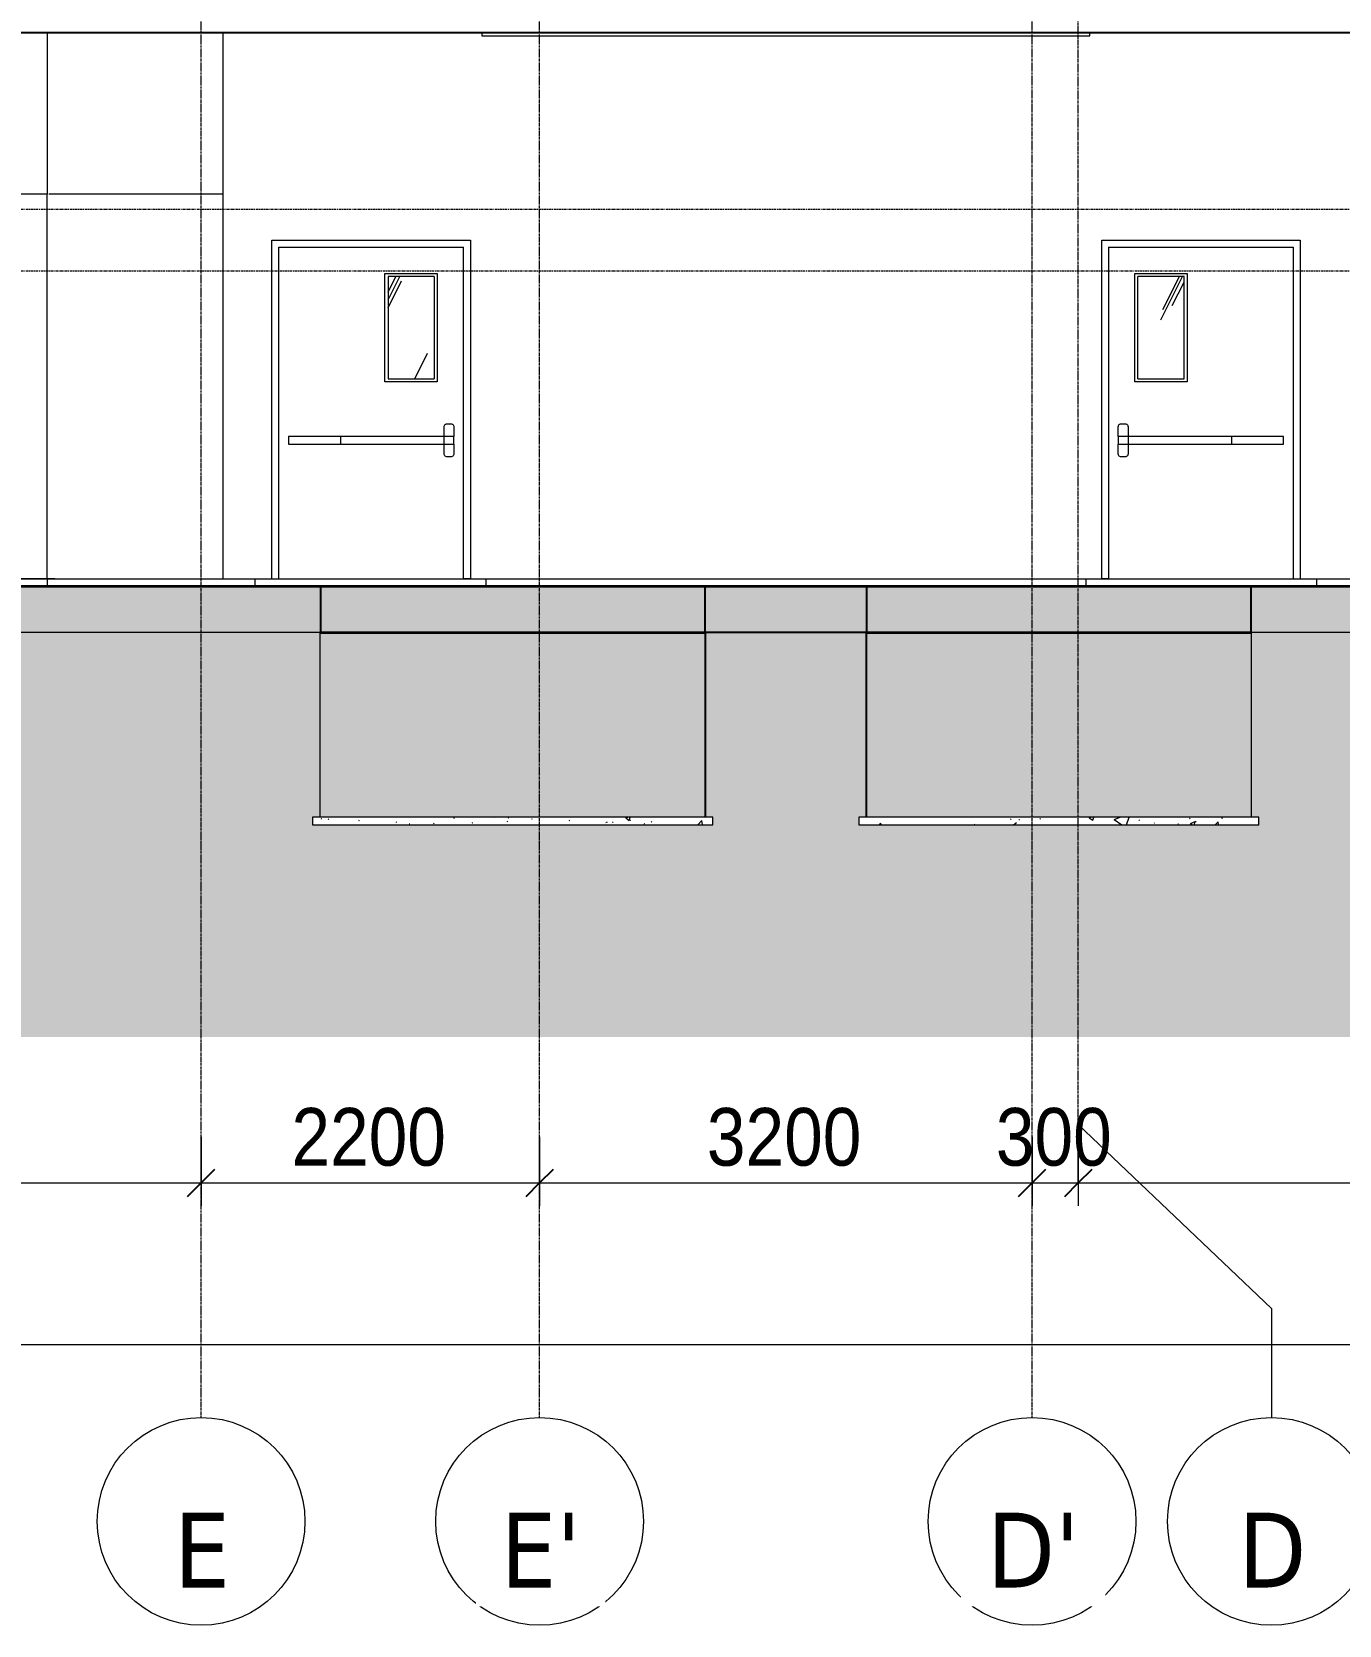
# Model space of a CAD drawing. Header units: millimetres. Extents: x -92143 to -2058, y -8802 to 35300.
# Drawn here: x -40337 to -31841, y -8802 to 1555 of the extents above; entities that cross this region are included whole.
import ezdxf

# ---------------------------------------------------------------- set-up
doc = ezdxf.new("R2010")
doc.units = ezdxf.units.MM
doc.linetypes.add('Centre', pattern=[31.75, 6.35, -4.7625, 15.875, -4.7625])
doc.linetypes.add('Grid Line', pattern=[22.225, 12.7, -3.175, 3.175, -3.175])
for name, color, linetype, lineweight in [('0-1', 7, 'Continuous', 5), ('A-ANNO-DIMS', 211, 'Continuous', 9), ('A-ANNO-DIMS-150', 211, 'Continuous', 9), ('A-CLNG-3', 13, 'Continuous', 25), ('A-CLNG-PATT-4', 13, 'Continuous', 9), ('A-DETL-GENF-2', 9, 'Continuous', 9), ('A-DETL-GENF-3', 43, 'Continuous', 9), ('A-DETL-MEDM', 33, 'Continuous', 25), ('A-DETL-THIN', 151, 'Continuous', 9), ('A-DOOR', 31, 'Continuous', 9), ('A-DOOR-FRAM', 31, 'Continuous', 9), ('A-FLOR-1', 10, 'Continuous', 35), ('A-FLOR-LEVL-2', 51, 'Centre', 9), ('A-FLOR-PATT-1', 7, 'Continuous', 9), ('A-WALL', 113, 'Continuous', 9), ('C-PRKG', 70, 'Continuous', 9), ('S-BEAM-2', 7, 'Continuous', 9), ('S-COLS-1', 7, 'Continuous', 9), ('S-FNDN-1', 32, 'Continuous', 5), ('S-FNDN-2', 250, 'Continuous', 25), ('S-GRID', 1, 'Continuous', 9), ('S-GRID-1', 1, 'Grid Line', 9), ('S-GRID-IDEN', 1, 'Continuous', 9)]:
    doc.layers.add(name, color=color, linetype=linetype, lineweight=lineweight)
doc.styles.add('Tahoma_B_1', font='tahomabd.ttf', dxfattribs={"height": 487.5})
doc.styles.add('UTM Avo', font='', dxfattribs={"width": 0.9, "height": 375})
doc.styles.get('UTM Avo').set_extended_font_data('UTM Avo')
doc.dimstyles.new('1_Dim_chi_tiet_2_5', dxfattribs={"dimscale": 304.8, "dimtxt": 374.737856, "dimasz": 0.590551, "dimexe": 0.492126, "dimexo": 0.0625, "dimgap": 0.049213, "dimtad": 1, "dimdec": 0, "dimrnd": 5, "dimzin": 0, "dimdsep": 46, "dimtxsty": 'UTM Avo', "dimblk1": 'OBLIQUE', "dimblk2": 'OBLIQUE', "dimsah": 1, "dimcen": 0.09, "dimdle": 0.492126, "dimazin": 0, "dimtfac": 1, "dimtdec": 4, "dimtix": 1, "dimtmove": 0, "dimatfit": 3, "dimfxl": 0.984252, "dimfxlon": 1, "dimtvp": 1, "dimtolj": 1, "dimtzin": 0, "dimarcsym": 2})
pattern_1 = [(63.435, (-50196.8, 14229.33), (-0.001, 1524.001), [532.46, -2875.3]), (63.435, (-51720.8, 14229.33), (-0.001, 1524.001), [532.46, -2875.3]), (63.435, (-49467.24, 14523.8), (-0.001, 1524.001), [532.46, -2875.3]), (63.435, (-50991.24, 14523.8), (-0.001, 1524.001), [532.46, -2875.3]), (63.435, (-49577.66, 14419.83), (-0.001, 1524.001), [532.46, -2875.3]), (63.435, (-51101.66, 14419.83), (-0.001, 1524.001), [532.46, -2875.3]), (63.435, (-49690.2, 15015.1), (-0.001, 1524.001), [258.8, -3148.965]), (63.435, (-51214.2, 15015.1), (-0.001, 1524.001), [258.8, -3148.965]), (63.435, (-49763.8, 14922.95), (-0.001, 1524.001), [532.46, -2875.3]), (63.435, (-51287.8, 14922.95), (-0.001, 1524.001), [532.46, -2875.3]), (63.435, (-49750.84, 14989.1), (-0.001, 1524.001), [532.46, -2875.3]), (63.435, (-51274.84, 14989.1), (-0.001, 1524.001), [532.46, -2875.3]), (63.435, (-50365.7, 14698.94), (-0.001, 1524.001), [532.46, -2875.3]), (63.435, (-51889.7, 14698.94), (-0.001, 1524.001), [532.46, -2875.3]), (63.435, (-50352.7, 14776.9), (-0.001, 1524.001), [532.46, -2875.3]), (63.435, (-51876.7, 14776.9), (-0.001, 1524.001), [532.46, -2875.3]), (63.435, (-50349.2, 14833.1), (-0.001, 1524.001), [532.46, -2875.3]), (63.435, (-51873.2, 14833.1), (-0.001, 1524.001), [532.46, -2875.3])]
pattern_2 = [(50, (-51987.05, 14125), (327.9314, -28.6906), [34.29, -377.19]), (355, (-51987.05, 14125), (-63.4373, 343.9026), [27.432, -301.752]), (100.451, (-51959.72, 14122.6), (264.4966, 315.2094), [29.142, -320.562]), (46.184, (-51987.05, 14216.44), (487.9424, -75.6775), [51.435, -565.785]), (96.636, (-51946.4, 14210.13), (427.324, 445.37), [43.713, -480.843]), (351.184, (-51987.05, 14216.44), (427.329, 445.3655), [41.148, -452.628]), (21, (-51941.33, 14193.58), (272.9058, -184.0777), [34.29, -377.19]), (326, (-51941.33, 14193.58), (111.2438, 331.539), [27.432, -301.752]), (71.451, (-51918.6, 14178.24), (384.1505, 147.458), [29.142, -320.562]), (37.5, (-51987.05, 14125), (5.56, 152.19915), [5.029, -293.065, 5.029, -301.295, -302.895]), (37.5, (-51987.05, 14125), (5.56, 152.19915), [-604.418, 5.029, -297.866]), (7.5, (-51987.05, 14125), (120.2759, 180.3249), [5.029, -169.621, 5.029, -286.207, -115.443]), (7.5, (-51987.05, 14125), (120.2759, 180.3249), [-465.887, 5.029, -110.414]), (327.5, (-52089.01, 14125), (244.06366, -10.3123), [5.029, -109.271, 5.029, -351.587, -473.202]), (327.5, (-52089.01, 14125), (244.06366, -10.3123), [-470.916, 5.029, -468.173]), (317.5, (-52134.73, 14125), (266.6327, 45.7678), [5.029, -143.561, 5.029, -231.8, -336.042]), (317.5, (-52134.73, 14125), (266.6327, 45.7678), [-385.42, 5.029, -331.013])]

# ---------------------------------------------------------------- blocks, each defined once
blk = doc.blocks.new('NCV_TKTC_KET CAU_rvt-1-TKCS_MẶT CẮT E')
at = {"layer": 'A-FLOR-PATT-1'}
blk.add_hatch(color=256, dxfattribs=at).paths.add_polyline_path([(-17238, -2350), (-17238, -2050), (-78236, -2050), (-78236, -2350), (-18018, -2350)])
at = {"layer": 'S-FNDN-1'}
for points in [[(-35962, -3550), (-35962, -2050), (-38462, -2050), (-38462, -3550), (-36187, -3550)], [(-33137, -3550), (-32412, -3550), (-32412, -2050), (-34912, -2050), (-34912, -3550), (-34048, -3550)]]:
    blk.add_hatch(color=256, dxfattribs=at).paths.add_polyline_path(points)
at = {"layer": 'A-FLOR-1'}
for p, q in [((-17238, -2050), (-78236, -2050)), ((-38462, -2350), (-35962, -2350)), ((-34912, -2350), (-32412, -2350))]:
    blk.add_line(p, q, dxfattribs=at)
at = {"layer": 'S-BEAM-2'}
for p, q in [((-37412, 1550), (-37412, 1530)), ((-37412, 1530), (-33461, 1530)), ((-33461, 1530), (-33461, 1550))]:
    blk.add_line(p, q, dxfattribs=at)
at = {"layer": 'S-COLS-1'}
for p, q in [((-40237, 1550), (-40237, 500)), ((-40237, -2000), (-40237, -2050))]:
    blk.add_line(p, q, dxfattribs=at)
at = {"layer": 'S-FNDN-2'}
for p, q in [((-35962, -2050), (-38462, -2050)), ((-38462, -2050), (-38462, -2350)), ((-35962, -2350), (-35962, -2050)), ((-32412, -2050), (-34912, -2050)), ((-34912, -2050), (-34912, -2350)), ((-32412, -2350), (-32412, -2050))]:
    blk.add_line(p, q, dxfattribs=at)
blk = doc.blocks.new('xe oto1 - xe oto-V12-TKCS_MẶT CẮT E')
at = {"layer": 'C-PRKG'}
for p, q in [((-42688, -2000), (-42188, -2000)), ((-42638, -2000), (-42688, -2000)), ((-42688, -2000), (-42188, -2000)), ((-42688, -2000), (-42638, -2000)), ((-42188, -2000), (-42638, -2000)), ((-42568, -2000), (-41908, -2000)), ((-42568, -2000), (-41908, -2000)), ((-41988, -2000), (-42488, -2000)), ((-42488, -2000), (-41988, -2000)), ((-41988, -2000), (-42488, -2000)), ((-42488, -2000), (-41988, -2000)), ((-40968, -2000), (-40308, -2000)), ((-40968, -2000), (-40308, -2000)), ((-40388, -2000), (-40888, -2000)), ((-40888, -2000), (-40388, -2000)), ((-40388, -2000), (-40888, -2000)), ((-40888, -2000), (-40388, -2000)), ((-40238, -2000), (-40688, -2000)), ((-40688, -2000), (-40188, -2000)), ((-40188, -2000), (-40688, -2000)), ((-40188, -2000), (-40238, -2000)), ((-40237, -2000), (-40188, -2000))]:
    blk.add_line(p, q, dxfattribs=at)
blk = doc.blocks.new('FD_01 - FD_01-1200x2200mm-V30-TKCS_MẶT CẮT E')
at = {"layer": 'A-DOOR'}
h = blk.add_hatch(dxfattribs=at)
h.set_pattern_fill('FP_3', color=256, style=0, pattern_type=2)
h.set_pattern_definition(pattern_1)
h.paths.add_polyline_path([(-37722, -700), (-37722, -35), (-38022, -35), (-38022, -700), (-37747, -700)])
for p, q in [((-38042, -15), (-37702, -15)), ((-38042, -720), (-38042, -15)), ((-38022, -35), (-38022, -700)), ((-37722, -35), (-38022, -35)), ((-37722, -35), (-37722, -700)), ((-37702, -15), (-37702, -720)), ((-37702, -720), (-38042, -720)), ((-38022, -700), (-37722, -700)), ((-37658, -1075), (-37658, -1011)), ((-37639, -992), (-37613, -992)), ((-37594, -1011), (-37594, -1075)), ((-38332, -1075), (-38669, -1075)), ((-38669, -1075), (-38669, -1125)), ((-38669, -1125), (-38332, -1125)), ((-38332, -1075), (-38332, -1125)), ((-37658, -1075), (-38332, -1075)), ((-38332, -1125), (-37658, -1125)), ((-37658, -1125), (-37658, -1075)), ((-37594, -1075), (-37658, -1075)), ((-37658, -1125), (-37594, -1125)), ((-37658, -1189), (-37658, -1125)), ((-37594, -1125), (-37594, -1075)), ((-37594, -1125), (-37594, -1189)), ((-37613, -1208), (-37639, -1208))]:
    blk.add_line(p, q, dxfattribs=at)
at = {"layer": 'A-DOOR', "flags": 128}
for points in [[(-37658, -1011), (-37657, -1007), (-37656, -1003), (-37654, -999), (-37651, -996), (-37647, -994), (-37643, -993), (-37639, -992)], [(-37613, -992), (-37609, -993), (-37605, -994), (-37602, -996), (-37599, -999), (-37596, -1003), (-37595, -1007), (-37594, -1011)], [(-37639, -1208), (-37643, -1207), (-37647, -1206), (-37651, -1204), (-37654, -1201), (-37656, -1197), (-37657, -1193), (-37658, -1189)], [(-37594, -1189), (-37595, -1193), (-37596, -1197), (-37599, -1201), (-37602, -1204), (-37605, -1206), (-37609, -1207), (-37613, -1208)]]:
    blk.add_lwpolyline(points, dxfattribs=at)
at = {"layer": 'A-DOOR-FRAM'}
for p, q in [((-38732, -2000), (-38732, 155)), ((-38732, 155), (-37532, 155)), ((-37532, -2000), (-37532, 155)), ((-38777, -2000), (-38732, -2000)), ((-37487, -2000), (-37532, -2000))]:
    blk.add_line(p, q, dxfattribs=at)
blk = doc.blocks.new('FD_01 - FD_01-1200x2200mm-V31-TKCS_MẶT CẮT E')
at = {"layer": 'A-DOOR'}
h = blk.add_hatch(dxfattribs=at)
h.set_pattern_fill('FP_3', color=256, style=0, pattern_type=2)
h.set_pattern_definition(pattern_1)
h.paths.add_polyline_path([(-33149, -700), (-32849, -700), (-32849, -35), (-33149, -35), (-33149, -400)])
for p, q in [((-33169, -15), (-32829, -15)), ((-33169, -720), (-33169, -15)), ((-32849, -35), (-33149, -35)), ((-33149, -700), (-33149, -35)), ((-32849, -700), (-32849, -35)), ((-32829, -15), (-32829, -720)), ((-32829, -720), (-33169, -720)), ((-33149, -700), (-32849, -700)), ((-33277, -1075), (-33277, -1011)), ((-33258, -992), (-33232, -992)), ((-33213, -1011), (-33213, -1075)), ((-33277, -1075), (-33277, -1125)), ((-33213, -1075), (-33277, -1075)), ((-33277, -1125), (-33213, -1125)), ((-33277, -1189), (-33277, -1125)), ((-32539, -1075), (-33213, -1075)), ((-33213, -1075), (-33213, -1125)), ((-33213, -1125), (-32539, -1125)), ((-33213, -1125), (-33213, -1189)), ((-32539, -1125), (-32539, -1075)), ((-32202, -1075), (-32539, -1075)), ((-32539, -1125), (-32202, -1125)), ((-32202, -1125), (-32202, -1075)), ((-33232, -1208), (-33258, -1208))]:
    blk.add_line(p, q, dxfattribs=at)
at = {"layer": 'A-DOOR', "flags": 128}
for points in [[(-33277, -1011), (-33276, -1007), (-33275, -1003), (-33273, -999), (-33270, -996), (-33266, -994), (-33262, -993), (-33258, -992)], [(-33232, -992), (-33228, -993), (-33224, -994), (-33220, -996), (-33217, -999), (-33215, -1003), (-33214, -1007), (-33213, -1011)], [(-33258, -1208), (-33262, -1207), (-33266, -1206), (-33270, -1204), (-33273, -1201), (-33275, -1197), (-33276, -1193), (-33277, -1189)], [(-33213, -1189), (-33214, -1193), (-33215, -1197), (-33217, -1201), (-33220, -1204), (-33224, -1206), (-33228, -1207), (-33232, -1208)]]:
    blk.add_lwpolyline(points, dxfattribs=at)
at = {"layer": 'A-DOOR-FRAM'}
for p, q in [((-33339, 155), (-33339, -2000)), ((-33339, 155), (-32139, 155)), ((-32139, 155), (-32139, -2000)), ((-33339, -2000), (-33384, -2000)), ((-32139, -2000), (-32094, -2000))]:
    blk.add_line(p, q, dxfattribs=at)
blk = doc.blocks.new('Grid - M_Grid Head - Circle-353313-TKCS_MẶT CẮT E')
at = {"layer": 'S-GRID-IDEN'}
blk.add_circle((-17237, -8127), 675, dxfattribs=at)
blk = doc.blocks.new('DIMBLOCK35-TKCS_MẶT CẮT E')
at = {"layer": 'A-ANNO-DIMS-150'}
for p, q in [((-44537, -5627), (-44537, -6077)), ((-44537, -5927), (-44537, -5627)), ((-39237, -5627), (-39237, -6077)), ((-39237, -5927), (-39237, -5627)), ((-44537, -5927), (-39237, -5927))]:
    blk.add_line(p, q, dxfattribs=at)
at = {"layer": 'A-ANNO-DIMS-150', "lineweight": 25}
for p, q in [((-44537, -5927), (-44447, -5837)), ((-39237, -5927), (-39147, -5837)), ((-44537, -5927), (-44627, -6017)), ((-39237, -5927), (-39327, -6017))]:
    blk.add_line(p, q, dxfattribs=at)
at = {"layer": 'A-ANNO-DIMS-150', "color": 0, "insert": (-42400, -5440), "char_height": 375, "width": 1232.47, "attachment_point": 1, "line_spacing_factor": 1.110334, "style": 'UTM Avo'}
blk.add_mtext('5300', dxfattribs=at)
blk = doc.blocks.new('_Oblique')
at = {"color": 0, "linetype": 'ByBlock', "lineweight": -2}
blk.add_line((-0.5, -0.5), (0.5, 0.5), dxfattribs=at)
blk = doc.blocks.new('DIMBLOCK36-TKCS_MẶT CẮT E')
at = {"layer": 'A-ANNO-DIMS-150'}
for p, q in [((-39237, -5627), (-39237, -6077)), ((-39237, -5927), (-39237, -5627)), ((-37037, -5627), (-37037, -6077)), ((-37037, -5927), (-37037, -5627)), ((-39237, -5927), (-37037, -5927))]:
    blk.add_line(p, q, dxfattribs=at)
at = {"layer": 'A-ANNO-DIMS-150', "lineweight": 25}
for p, q in [((-39237, -5927), (-39147, -5837)), ((-37037, -5927), (-36947, -5837)), ((-39237, -5927), (-39327, -6017)), ((-37037, -5927), (-37127, -6017))]:
    blk.add_line(p, q, dxfattribs=at)
at = {"layer": 'A-ANNO-DIMS-150', "color": 0, "insert": (-38650, -5440), "char_height": 375, "width": 1232.47, "attachment_point": 1, "line_spacing_factor": 1.110334, "style": 'UTM Avo'}
blk.add_mtext('2200', dxfattribs=at)
blk = doc.blocks.new('DIMBLOCK37-TKCS_MẶT CẮT E')
at = {"layer": 'A-ANNO-DIMS-150'}
for p, q in [((-37037, -5627), (-37037, -6077)), ((-37037, -5927), (-37037, -5627)), ((-33837, -5627), (-33837, -6077)), ((-33837, -5927), (-33837, -5627)), ((-37037, -5927), (-33837, -5927))]:
    blk.add_line(p, q, dxfattribs=at)
at = {"layer": 'A-ANNO-DIMS-150', "lineweight": 25}
for p, q in [((-37037, -5927), (-36947, -5837)), ((-33837, -5927), (-33747, -5837)), ((-37037, -5927), (-37127, -6017)), ((-33837, -5927), (-33927, -6017))]:
    blk.add_line(p, q, dxfattribs=at)
at = {"layer": 'A-ANNO-DIMS-150', "color": 0, "insert": (-35950, -5440), "char_height": 375, "width": 1232.47, "attachment_point": 1, "line_spacing_factor": 1.110334, "style": 'UTM Avo'}
blk.add_mtext('3200', dxfattribs=at)
blk = doc.blocks.new('DIMBLOCK38-TKCS_MẶT CẮT E')
at = {"layer": 'A-ANNO-DIMS-150'}
for p, q in [((-33837, -5627), (-33837, -6077)), ((-33837, -5927), (-33837, -5627)), ((-33537, -5627), (-33537, -6077)), ((-33537, -5927), (-33537, -5627)), ((-33837, -5927), (-33537, -5927))]:
    blk.add_line(p, q, dxfattribs=at)
at = {"layer": 'A-ANNO-DIMS-150', "lineweight": 25}
for p, q in [((-33837, -5927), (-33747, -5837)), ((-33537, -5927), (-33447, -5837)), ((-33837, -5927), (-33927, -6017)), ((-33537, -5927), (-33627, -6017))]:
    blk.add_line(p, q, dxfattribs=at)
at = {"layer": 'A-ANNO-DIMS-150', "color": 0, "insert": (-34072, -5440), "char_height": 375, "width": 924.35, "attachment_point": 1, "line_spacing_factor": 1.110334, "style": 'UTM Avo'}
blk.add_mtext('300', dxfattribs=at)
blk = doc.blocks.new('DIMBLOCK39-TKCS_MẶT CẮT E')
at = {"layer": 'A-ANNO-DIMS-150'}
for p, q in [((-33537, -5627), (-33537, -6077)), ((-33537, -5927), (-33537, -5627)), ((-28437, -5627), (-28437, -6077)), ((-28437, -5927), (-28437, -5627)), ((-33537, -5927), (-28437, -5927))]:
    blk.add_line(p, q, dxfattribs=at)
at = {"layer": 'A-ANNO-DIMS-150', "lineweight": 25}
for p, q in [((-33537, -5927), (-33447, -5837)), ((-28437, -5927), (-28347, -5837)), ((-33537, -5927), (-33627, -6017)), ((-28437, -5927), (-28527, -6017))]:
    blk.add_line(p, q, dxfattribs=at)
at = {"layer": 'A-ANNO-DIMS-150', "color": 0, "insert": (-31500, -5440), "char_height": 375, "width": 1232.47, "attachment_point": 1, "line_spacing_factor": 1.110334, "style": 'UTM Avo'}
blk.add_mtext('5100', dxfattribs=at)
blk = doc.blocks.new('DIMBLOCK43-TKCS_MẶT CẮT E')
at = {"layer": 'A-ANNO-DIMS-150'}
for p, q in [((-78237, -6677), (-78237, -7127)), ((-78237, -6977), (-78237, -6677)), ((-17237, -6677), (-17237, -7127)), ((-17237, -6977), (-17237, -6677)), ((-78387, -6977), (-17087, -6977))]:
    blk.add_line(p, q, dxfattribs=at)
at = {"layer": 'A-ANNO-DIMS-150', "lineweight": 25}
for p, q in [((-78237, -6977), (-78147, -6887)), ((-17237, -6977), (-17147, -6887)), ((-78237, -6977), (-78327, -7067)), ((-17237, -6977), (-17327, -7067))]:
    blk.add_line(p, q, dxfattribs=at)
at = {"layer": 'A-ANNO-DIMS-150', "color": 0, "insert": (-48379, -6490), "char_height": 375, "width": 1540.59, "attachment_point": 1, "line_spacing_factor": 1.110334, "style": 'UTM Avo'}
blk.add_mtext('61000', dxfattribs=at)

msp = doc.modelspace()

# ---------------------------------------------------------------- hatches: boundary and pattern name
at = {"layer": 'A-CLNG-PATT-4'}
h = msp.add_hatch(dxfattribs=at)
h.set_pattern_fill('FP_12', color=256, style=0, pattern_type=2)
h.set_pattern_definition([(0, (-51987.05, 14125), (1219.2, 304.8), [50.292, -864.108, 50.292, -864.108, -4876.8]), (0, (-51987.05, 14125), (1219.2, 304.8), [-1828.8, 50.292, -1778.508, 50.292, -864.108, -2133.6]), (0, (-51987.05, 14125), (1219.2, 304.8), [-4572, 50.292, -559.308, 50.292, -1473.708]), (120, (-51529.85, 14277.4), (-873.5645, 903.4582), [50.292, -864.108, 50.292, -5740.908]), (120, (-51529.85, 14277.4), (-873.5645, 903.4582), [-964.692, -864.108, 50.292, -1778.508, -3048]), (120, (-51529.85, 14277.4), (-873.5645, 903.4582), [-3657.6, 50.292, -864.108, 50.292, -2083.308]), (120, (-51529.85, 14277.4), (-873.5645, 903.4582), [-4622.292, -559.308, 50.292, -1473.708]), (240, (-51377.45, 14887), (-345.6355, -1208.2582), [50.292, -864.108, 50.292, -5740.908]), (240, (-51377.45, 14887), (-345.6355, -1208.2582), [-964.692, -864.108, 50.292, -1778.508, -3048]), (240, (-51377.45, 14887), (-345.6355, -1208.2582), [-3657.6, 50.292, -864.108, 50.292, -2083.308]), (240, (-51377.45, 14887), (-345.6355, -1208.2582), [-4622.292, -559.308, 50.292, -1473.708])])
h.paths.add_polyline_path([(-17536.9, 1550), (-17536.9, 1555), (-77935.7, 1555), (-77935.7, 1550), (-17709.8, 1550)])
at = {"layer": 'A-DETL-GENF-2'}
h = msp.add_hatch(dxfattribs=at)
h.set_pattern_fill('FP_80', color=256, style=0, pattern_type=2)
h.set_pattern_definition([(0, (-51987.05, 14125), (725.805, 725.805), [725.805, -725.805]), (0, (-51987.05, 14397.2), (725.805, 725.805), [725.805, -725.805]), (0, (-51987.05, 14669.35), (725.805, 725.805), [725.805, -725.805]), (90, (-51896.3, 14760.1), (-725.805, 725.805), [725.805, -725.805]), (90, (-51624.15, 14760.1), (-725.805, 725.805), [725.805, -725.805]), (90, (-51352, 14760.1), (-725.805, 725.805), [725.805, -725.805])])
h.paths.add_polyline_path([(-45145.7, -4979.5), (-9386.6, -4979.5), (-9386.6, 100), (-17236.9, 100), (-17236.9, -2050), (-16329.5, -2050), (-16329.5, -3550), (-16290.7, -3550), (-16290.7, -3600), (-18395.8, -3600), (-18395.8, -3550), (-18344.9, -3550), (-18344.9, -2350), (-24260.8, -2350), (-24260.8, -3550), (-24210.8, -3550), (-24210.8, -3600), (-26810.8, -3600), (-26810.8, -3550), (-26760.8, -3550), (-26760.8, -2350), (-32412.2, -2350), (-32412.2, -3550), (-32362.2, -3550), (-32362.2, -3600), (-34962.2, -3600), (-34962.2, -3550), (-34912.2, -3550), (-34912.2, -2350), (-35962.3, -2350), (-35962.3, -3550), (-35912.3, -3550), (-35912.3, -3600), (-38512.3, -3600), (-38512.3, -3550), (-38462.3, -3550), (-38462.3, -2350), (-44085.8, -2350), (-44085.8, -3550), (-44035.8, -3550), (-44035.8, -3600), (-46635.8, -3600), (-46635.8, -3550), (-46585.8, -3550), (-46585.8, -2350), (-52283.7, -2350), (-52283.7, -3550), (-52233.7, -3550), (-52233.7, -3600), (-54833.7, -3600), (-54833.7, -3550), (-54783.7, -3550), (-54783.7, -2350), (-60484.3, -2350), (-60484.3, -3550), (-60434.3, -3550), (-60434.3, -3600), (-63034.3, -3600), (-63034.3, -3550), (-62984.3, -3550), (-62984.3, -2350), (-68686.7, -2350), (-68686.7, -3550), (-68637, -3550), (-68637, -3600), (-71237, -3600), (-71237, -3550), (-71186.7, -3550), (-71186.7, -2350), (-77128.9, -2350), (-77128.9, -3550), (-77081.7, -3550), (-77081.7, -3600), (-79185.9, -3600), (-79185.9, -3550), (-79135.9, -3550), (-79135.9, -2050), (-78237, -2050), (-78237, 0), (-79418.2, 0), (-85418.2, -250), (-88303.2, -250), (-88303.2, -4979.5), (-45762.2, -4979.5)])
h = msp.add_hatch(dxfattribs=at)
h.set_pattern_fill('FP_81', color=256, style=0, pattern_type=2)
h.set_pattern_definition(pattern_2)
h.paths.add_polyline_path([(-35912.3, -3600), (-35912.3, -3550), (-38512.3, -3550), (-38512.3, -3600), (-36514.2, -3600)])
h = msp.add_hatch(dxfattribs=at)
h.set_pattern_fill('FP_81', color=256, style=0, pattern_type=2)
h.set_pattern_definition(pattern_2)
h.paths.add_polyline_path([(-32362.2, -3600), (-32362.2, -3550), (-34962.2, -3550), (-34962.2, -3600), (-34048, -3600)])
at = {"layer": 'A-DETL-GENF-3'}
h = msp.add_hatch(dxfattribs=at)
h.set_pattern_fill('FP_7', color=256, style=0, pattern_type=2)
h.set_pattern_definition([(50, (-51987.05, 14125), (1093.104, -95.634), [114.3, -1257.3]), (355, (-51987, 14125), (-211.457, 1146.34), [91.44, -1005.84]), (100.451, (-51896, 14117), (881.656, 1050.7), [97.14, -1068.54]), (46.184, (-51987, 14429.8), (1626.475, -252.26), [171.45, -1885.95]), (96.636, (-51851.5, 14408.8), (1424.42, 1484.57), [145.71, -1602.81]), (351.184, (-51987, 14429.8), (1424.43, 1484.55), [137.16, -1508.76]), (21, (-51834.65, 14353.6), (909.686, -613.59), [114.3, -1257.3]), (326, (-51834.7, 14353.6), (370.81, 1105.13), [91.44, -1005.84]), (71.451, (-51758.8, 14302.5), (1280.503, 491.53), [97.14, -1068.54]), (37.5, (-51987.05, 14125), (18.5313, 507.33), [50.292, -943.356, 50.292, -970.788, -1009.65]), (37.5, (-51987.05, 14125), (18.5313, 507.33), [-2014.728, 50.292, -959.358]), (7.5, (-51987.05, 14125), (400.918, 601.084), [50.292, -531.876, 50.292, -920.496, -384.81]), (7.5, (-51987.05, 14125), (400.918, 601.084), [-1552.956, 50.292, -334.518]), (327.5, (-52326.9, 14125), (813.545, -34.374), [50.292, -330.708, 50.292, -1138.428, -1577.34]), (327.5, (-52326.9, 14125), (813.545, -34.374), [-1569.72, 50.292, -1527.048]), (317.5, (-52479.3, 14125), (888.775, 152.56), [50.292, -445.008, 50.292, -739.14, -1120.14]), (317.5, (-52479.3, 14125), (888.775, 152.56), [-1284.732, 50.292, -1069.848])])
h.paths.add_polyline_path([(-32362.2, -3600), (-32362.2, -3550), (-34962.2, -3550), (-34962.2, -3600), (-34048, -3600)])

# ---------------------------------------------------------------- linework, layer by layer
at = {"layer": 'A-CLNG-3'}
msp.add_line((-77935.7, 1550), (-17536.9, 1550), dxfattribs=at)
at = {"layer": 'A-DETL-MEDM'}
for p, q in [((-34912.2, -2350), (-35962.3, -2350)), ((-35962.3, -2350), (-35962.3, -3550)), ((-34912.2, -3550), (-34912.2, -2350))]:
    msp.add_line(p, q, dxfattribs=at)
at = {"layer": 'A-DETL-THIN'}
for p, q in [((-38462.3, -2350), (-44085.8, -2350)), ((-38462.3, -3550), (-38462.3, -2350)), ((-26760.8, -2350), (-32412.2, -2350)), ((-32412.2, -2350), (-32412.2, -3550)), ((-37966.5, -3550), (-38512.3, -3550)), ((-38512.3, -3550), (-38512.3, -3600)), ((-38512.3, -3600), (-35912.3, -3600)), ((-35962.3, -3550), (-37966.5, -3550)), ((-35912.3, -3550), (-35962.3, -3550)), ((-35912.3, -3600), (-35912.3, -3550)), ((-34416.5, -3550), (-34962.2, -3550)), ((-34962.2, -3550), (-34962.2, -3600)), ((-34962.2, -3600), (-32362.2, -3600)), ((-32412.2, -3550), (-34416.5, -3550)), ((-32362.2, -3550), (-32412.2, -3550)), ((-32362.2, -3600), (-32362.2, -3550))]:
    msp.add_line(p, q, dxfattribs=at)
at = {"layer": 'A-FLOR-LEVL-2'}
for p, q in [((-5549.7, 400), (-92142.8, 400)), ((-7454.7, 0), (-92142.8, 0)), ((-92142.8, -2000), (-7454.7, -2000))]:
    msp.add_line(p, q, dxfattribs=at)
at = {"layer": 'A-WALL'}
for p, q in [((-39096.9, 1550), (-39096.9, -2000)), ((-40236.9, 500), (-40586.9, 500)), ((-40236.9, -2000), (-40236.9, 500)), ((-39096.9, 500), (-40226.9, 500)), ((-38776.9, -2000), (-38776.9, 200)), ((-38776.9, 200), (-37486.9, 200)), ((-37486.9, 200), (-37486.9, -2000)), ((-33384.2, -2000), (-33384.2, 200)), ((-33384.2, 200), (-32094.2, 200)), ((-32094.2, 200), (-32094.2, -2000)), ((-40586.9, -2000), (-40236.9, -2000)), ((-40226.9, -2000), (-17596.9, -2000)), ((-38886.9, -2000), (-38886.9, -2050)), ((-37384.2, -2050), (-37384.2, -2000)), ((-33486.9, -2000), (-33486.9, -2050)), ((-31986.9, -2050), (-31986.9, -2000))]:
    msp.add_line(p, q, dxfattribs=at)
at = {"layer": 'S-GRID'}
for p, q in [((-33536.9, -5546.5), (-32281.5, -6744.4)), ((-32281.5, -6744.4), (-32281.5, -7451.5))]:
    msp.add_line(p, q, dxfattribs=at)
at = {"layer": 'S-GRID-1'}
for p, q in [((-39236.9, -3701.5), (-39236.9, 30542.5)), ((-37036.9, -3701.5), (-37036.9, 30542.5)), ((-33836.9, -3701.5), (-33836.9, 30542.5)), ((-33536.9, -1796.5), (-33536.9, 30542.5)), ((-33536.9, -5546.5), (-33536.9, -1796.5)), ((-39236.9, -7451.5), (-39236.9, -3701.5)), ((-37036.9, -7451.5), (-37036.9, -3701.5)), ((-33836.9, -7451.5), (-33836.9, -3701.5))]:
    msp.add_line(p, q, dxfattribs=at)

# ---------------------------------------------------------------- block references
at = {"layer": '0-1'}
msp.add_blockref('NCV_TKTC_KET CAU_rvt-1-TKCS_MẶT CẮT E', (0, 0), dxfattribs=at)
at = {"layer": 'A-DOOR'}
for name in ['FD_01 - FD_01-1200x2200mm-V30-TKCS_MẶT CẮT E', 'FD_01 - FD_01-1200x2200mm-V31-TKCS_MẶT CẮT E']:
    msp.add_blockref(name, (0, 0), dxfattribs=at)
at = {"layer": 'C-PRKG'}
msp.add_blockref('xe oto1 - xe oto-V12-TKCS_MẶT CẮT E', (0, 0), dxfattribs=at)
at = {"layer": 'S-GRID-IDEN'}
for p in [(-22000, 0), (-19800, 0), (-16600, 0), (-15044.6, 0)]:
    msp.add_blockref('Grid - M_Grid Head - Circle-353313-TKCS_MẶT CẮT E', p, dxfattribs=at)

# ---------------------------------------------------------------- dimensions: what is measured, and where the dimension line sits
at = {"layer": 'A-ANNO-DIMS'}
for base, p1, p2, override, picture, middle in [((-39236.9, -5927.4), (-44536.9, -5627.4), (-39236.9, -5627.4), {"dimpost": '<>', "dimfxl": 5300}, 'DIMBLOCK35-TKCS_MẶT CẮT E', (-41886.9, -5718.4)), ((-37036.9, -5927.4), (-39236.9, -5627.4), (-37036.9, -5627.4), {"dimpost": '<>', "dimfxl": 2200}, 'DIMBLOCK36-TKCS_MẶT CẮT E', (-38136.9, -5718.4)), ((-33836.9, -5927.4), (-37036.9, -5627.4), (-33836.9, -5627.4), {"dimpost": '<>', "dimfxl": 3200}, 'DIMBLOCK37-TKCS_MẶT CẮT E', (-35436.9, -5718.4)), ((-33536.9, -5927.4), (-33836.9, -5627.4), (-33536.9, -5627.4), {"dimpost": '<>', "dimfxl": 300}, 'DIMBLOCK38-TKCS_MẶT CẮT E', (-33686.9, -5718.4)), ((-28436.9, -5927.4), (-33536.9, -5627.4), (-28436.9, -5627.4), {"dimpost": '<>', "dimfxl": 5100}, 'DIMBLOCK39-TKCS_MẶT CẮT E', (-30986.9, -5718.4)), ((-17236.9, -6977.4), (-78236.9, -6677.4), (-17236.9, -6677.4), {"dimpost": '<>', "dimfxl": 61000}, 'DIMBLOCK43-TKCS_MẶT CẮT E', (-47736.9, -6768.4))]:
    dim = msp.add_linear_dim(base=base, p1=p1, p2=p2, dimstyle='1_Dim_chi_tiet_2_5', override=override, dxfattribs=at)
    dim.commit()
    dim.dimension.update_dxf_attribs({"geometry": picture, "text_midpoint": middle})

# ---------------------------------------------------------------- next in the draw order: texts
at = {"layer": 'S-GRID-IDEN', "char_height": 487.5, "attachment_point": 5, "line_spacing_factor": 0.996129, "style": 'Tahoma_B_1', "bg_fill": 3, "box_fill_scale": 1.25, "bg_fill_color": 256, "bg_fill_true_color": 13158600, "bg_fill_transparency": 0}
for s, insert, width in [('\\pt1904.99887,3809.99775,5715.0015,7620.00037,9524.99925,11429.99813,13335.00187,15240.00075,17144.99962,19049.9985,20955.00225,22860.00112,24765,26669.99887,28574.99775,30480.0015,32385.00037,34289.99925,36194.99812,38100.00187,40005.00075,41909.99962,43814.9985,45720.00225,47625.00112,49530,51434.99887,53339.99775,55245.0015,57150.00037,59054.99925,60959.99812;E', (-39230.7, -8313.8), 417), ("\\pt1904.99887,3809.99775,5715.0015,7620.00037,9524.99925,11429.99813,13335.00187,15240.00075,17144.99962,19049.9985,20955.00225,22860.00112,24765,26669.99887,28574.99775,30480.0015,32385.00037,34289.99925,36194.99812,38100.00187,40005.00075,41909.99962,43814.9985,45720.00225,47625.00112,49530,51434.99887,53339.99775,55245.0015,57150.00037,59054.99925,60959.99812;E'", (-37030.7, -8313.8), 595.5), ("\\pt1904.99887,3809.99775,5715.0015,7620.00037,9524.99925,11429.99813,13335.00187,15240.00075,17144.99962,19049.9985,20955.00225,22860.00112,24765,26669.99887,28574.99775,30480.0015,32385.00037,34289.99925,36194.99812,38100.00187,40005.00075,41909.99962,43814.9985,45720.00225,47625.00112,49530,51434.99887,53339.99775,55245.0015,57150.00037,59054.99925,60959.99812;D'", (-33829.9, -8313.8), 694.5), ('\\pt1904.99887,3809.99775,5715.0015,7620.00037,9524.99925,11429.99813,13335.00187,15240.00075,17144.99962,19049.9985,20955.00225,22860.00112,24765,26669.99887,28574.99775,30480.0015,32385.00037,34289.99925,36194.99812,38100.00187,40005.00075,41909.99962,43814.9985,45720.00225,47625.00112,49530,51434.99887,53339.99775,55245.0015,57150.00037,59054.99925,60959.99812;D', (-32275.2, -8313.8), 516)]:
    msp.add_mtext(s, dxfattribs=dict(at, insert=insert, width=width))

doc.saveas('drawing.dxf')
